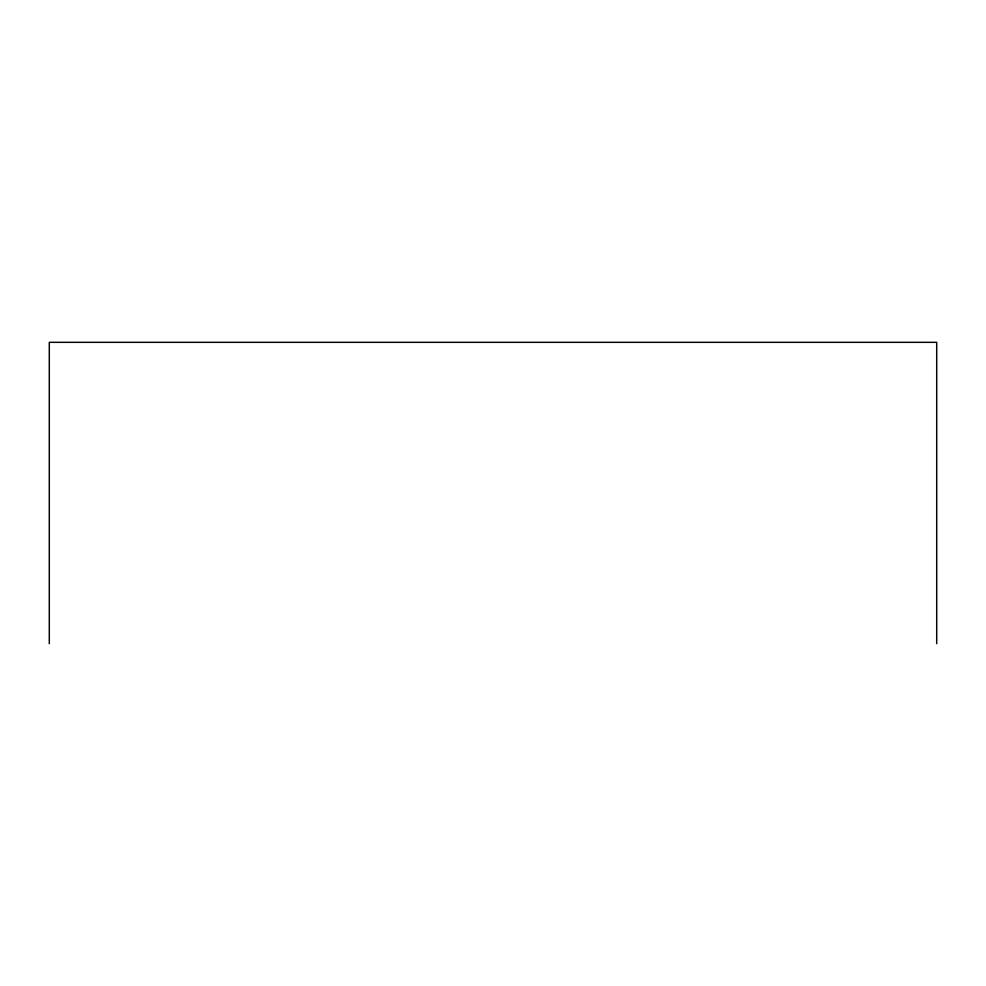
<?xml version="1.0" encoding="UTF-8"?>
<svg xmlns="http://www.w3.org/2000/svg" width="986" height="986" viewBox="0 0 986 986"><rect width="100%" height="100%" fill="white"/><g stroke="black" fill="none" stroke-linecap="round" stroke-linejoin="round"><path stroke-width="1.48" d="M936.7 643.673L936.7 342.327L49.3 342.327L49.3 643.673"/></g></svg>
